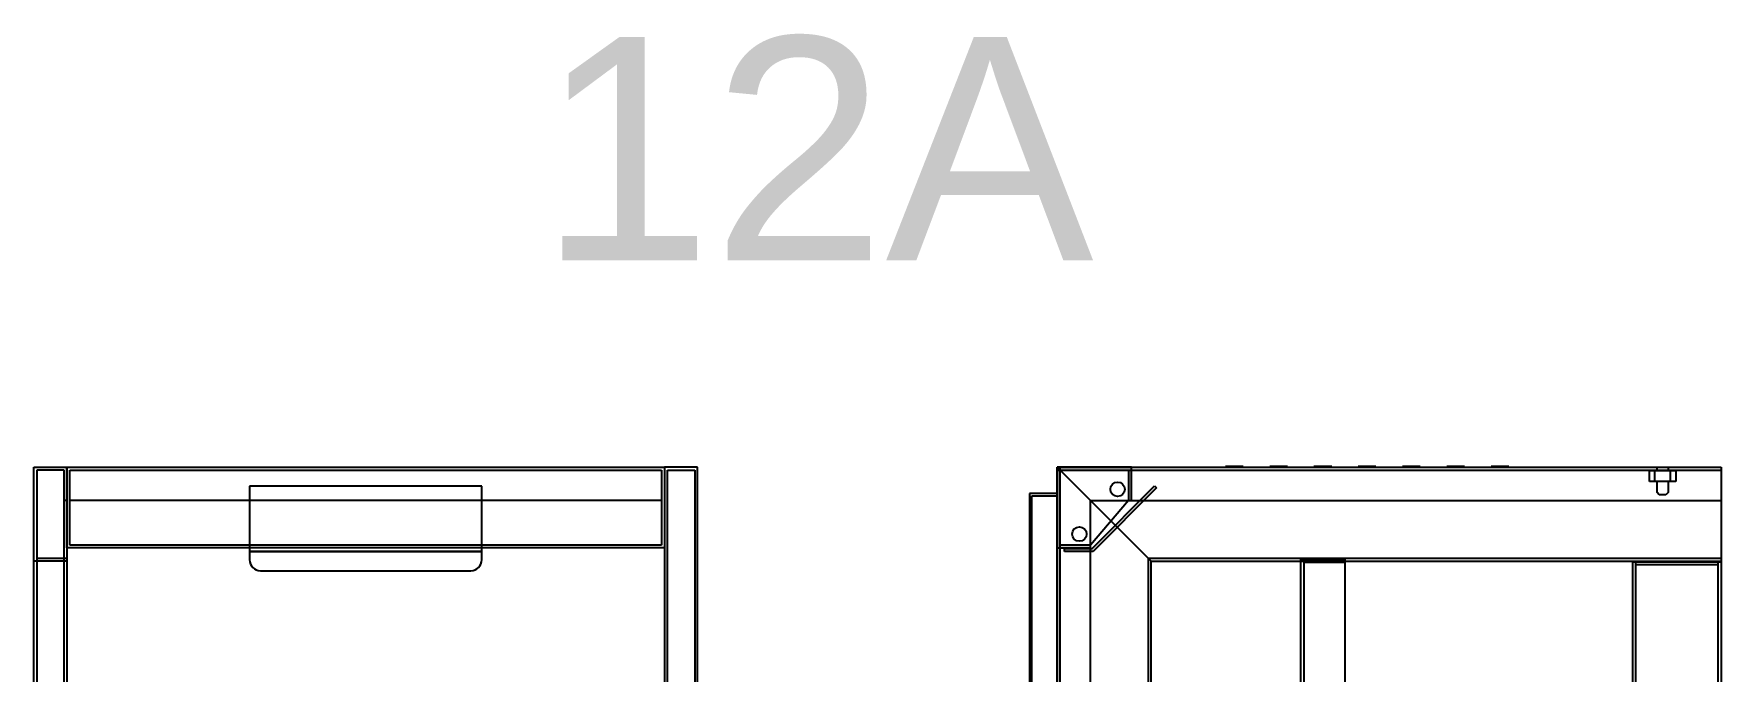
# Model space of a CAD drawing. Header units: millimetres. Extents: x 3151 to 30896, y 1337 to 7086.
# Drawn here: x 5154 to 6679, y 3352 to 3929 of the extents above; entities that cross this region are included whole.
import ezdxf

# ---------------------------------------------------------------- set-up
doc = ezdxf.new("R2010")
doc.units = ezdxf.units.MM
doc.styles.get("Standard").update_dxf_attribs({"font": 'arial.ttf'})

msp = doc.modelspace()

# ---------------------------------------------------------------- hatches: boundary and pattern name
for points in [[(6108.8, 3463.7), (6108.8, 3466.3), (6081.5, 3466.3), (6081.5, 3534), (6143.2, 3534), (6143.2, 3506.7), (6145.8, 3506.7), (6145.8, 3536.7), (6078.8, 3536.7), (6078.8, 3463.7)], [(6111.3, 3460.5), (6085.2, 3460.5), (6085.2, 3463.2), (6110.2, 3463.2), (6166.7, 3519.8), (6168.6, 3517.9)]]:
    msp.add_hatch(color=7).paths.add_polyline_path(points)

# ---------------------------------------------------------------- linework, layer by layer
at = {"color": 7}
for p, q in [((5153.8, 3451.7), (5153.8, 3536.7)), ((5153.8, 3536.7), (5183.8, 3536.7)), ((5153.8, 1336.7), (5153.8, 3536.7)), ((5153.8, 3536.7), (5183.8, 3536.7)), ((5181.2, 3534), (5156.5, 3534)), ((5156.5, 3534), (5156.5, 3454.3)), ((5181.2, 3534), (5156.5, 3534)), ((5156.5, 3534), (5156.5, 1339.3)), ((5181.2, 3506.7), (5181.2, 3534)), ((5181.2, 1339.3), (5181.2, 3534)), ((5183.8, 3536.7), (5183.8, 3506.7)), ((5183.8, 3536.7), (5183.8, 1336.7)), ((5183.8, 3463.7), (5183.8, 3536.7)), ((5183.8, 3536.7), (5723.8, 3536.7)), ((5186.5, 3534), (5721.2, 3534)), ((5186.5, 3466.3), (5186.5, 3534)), ((5721.2, 3534), (5721.2, 3466.3)), ((5753.8, 3536.7), (5723.8, 3536.7)), ((5723.8, 3536.7), (5723.8, 1336.7)), ((5723.8, 3536.7), (5723.8, 3463.7)), ((5726.5, 3534), (5751.2, 3534)), ((5726.5, 1339.3), (5726.5, 3534)), ((5751.2, 3534), (5751.2, 1339.3)), ((5753.8, 1336.7), (5753.8, 3536.7)), ((6078.8, 3536.7), (6163.8, 3451.7)), ((6078.8, 1336.7), (6078.8, 3536.7)), ((6078.8, 3536.7), (6678.8, 3536.7)), ((6145.8, 3536.7), (6078.8, 3536.7)), ((6078.8, 3536.7), (6078.8, 3463.7)), ((6078.8, 3534), (6678.8, 3534)), ((6081.5, 1336.7), (6081.5, 3536.7)), ((6081.5, 3466.3), (6081.5, 3534)), ((6081.5, 3534), (6143.2, 3534)), ((6143.2, 3534), (6143.2, 3506.7)), ((6145.8, 3506.7), (6145.8, 3536.7)), ((6246.8, 3537.2), (6230.8, 3537.2)), ((6286.8, 3537.2), (6270.8, 3537.2)), ((6326.8, 3537.2), (6310.8, 3537.2)), ((6366.8, 3537.2), (6350.8, 3537.2)), ((6406.8, 3537.2), (6390.8, 3537.2)), ((6446.8, 3537.2), (6430.8, 3537.2)), ((6486.8, 3537.2), (6470.8, 3537.2)), ((6608.8, 3536.7), (6678.8, 3536.7)), ((6613.9, 3533.7), (6637.8, 3533.7)), ((6613.9, 3523.7), (6613.9, 3533.7)), ((6637.8, 3523.7), (6613.9, 3523.7)), ((6618.8, 3523.7), (6618.8, 3533.7)), ((6618.8, 3533.7), (6632.8, 3533.7)), ((6632.8, 3523.7), (6618.8, 3523.7)), ((6620.8, 3533.7), (6620.8, 3536.7)), ((6620.8, 3513.8), (6620.8, 3523.7)), ((6630.8, 3536.7), (6630.8, 3533.7)), ((6630.8, 3523.7), (6630.8, 3513.8)), ((6632.8, 3533.7), (6632.8, 3523.7)), ((6637.8, 3533.7), (6637.8, 3523.7)), ((6678.8, 3536.7), (6678.8, 1336.7)), ((5558.8, 3519.5), (5348.8, 3519.5)), ((5348.8, 3519.5), (5348.8, 3460.5)), ((5558.8, 3460.5), (5558.8, 3519.5)), ((6078.8, 3512.8), (6053.8, 3512.8)), ((6053.8, 3512.8), (6053.8, 1399.8)), ((6055.8, 1401.8), (6055.8, 3510.8)), ((6055.8, 3510.8), (6078.8, 3510.8)), ((6078.8, 3510.8), (6078.8, 3512.8)), ((6078.8, 3510.8), (6078.8, 1401.8)), ((6110.2, 3463.2), (6166.7, 3519.8)), ((6168.6, 3517.9), (6111.3, 3460.5)), ((6166.7, 3519.8), (6168.6, 3517.9)), ((6622.8, 3511.8), (6620.8, 3513.8)), ((6628.8, 3511.8), (6622.8, 3511.8)), ((6630.8, 3513.8), (6628.8, 3511.8)), ((5183.8, 3506.7), (5181.2, 3506.7)), ((5721.2, 3506.7), (5186.5, 3506.7)), ((6108.8, 1366.7), (6108.8, 3506.7)), ((6108.8, 3506.7), (6678.8, 3506.7)), ((6143.2, 3506.7), (6108.8, 3466.3)), ((6143.2, 3506.7), (6145.8, 3506.7)), ((5723.8, 3463.7), (5183.8, 3463.7)), ((5721.2, 3466.3), (5186.5, 3466.3)), ((6078.8, 3463.7), (6108.8, 3463.7)), ((6108.8, 3466.3), (6081.5, 3466.3)), ((6085.2, 3460.5), (6085.2, 3463.2)), ((6085.2, 3463.2), (6110.2, 3463.2)), ((6108.8, 3463.7), (6108.8, 3466.3)), ((5183.8, 3451.7), (5153.8, 3451.7)), ((5156.5, 3454.3), (5183.8, 3454.3)), ((5183.8, 3454.3), (5183.8, 3451.7)), ((5558.8, 3460.5), (5348.8, 3460.5)), ((5348.8, 3460.5), (5348.8, 3453)), ((5348.8, 3460.5), (5558.8, 3460.5)), ((5558.8, 3453), (5558.8, 3460.5)), ((6111.3, 3460.5), (6085.2, 3460.5)), ((6161.2, 1419), (6161.2, 3454.3)), ((6161.2, 3454.3), (6678.8, 3454.3)), ((6163.8, 1421.7), (6163.8, 3451.7)), ((6163.8, 3451.7), (6678.8, 3451.7)), ((6298.8, 2379.3), (6298.8, 3453.3)), ((6298.8, 3453.3), (6338.8, 3453.3)), ((6301.5, 3453.3), (6301.5, 2379.3)), ((6338.8, 3450.6), (6301.5, 3450.6)), ((6338.8, 3453.3), (6338.8, 2379.3)), ((6598.8, 1422.2), (6598.8, 3451.2)), ((6598.8, 3451.2), (6678.8, 3451.2)), ((6601.5, 3451.2), (6601.5, 1422.2)), ((6676.2, 3448.5), (6601.5, 3448.5)), ((6676.2, 1422.2), (6676.2, 3451.2)), ((6678.8, 3451.2), (6678.8, 1422.2)), ((6678.8, 3451.2), (6678.8, 1422.2)), ((5358.8, 3443), (5548.8, 3443))]:
    msp.add_line(p, q, dxfattribs=at)
at = {"color": 7, "linetype": 'Continuous'}
for centre in [(6133.3, 3516.7), (6133.3, 3516.7), (6098.8, 3476.2), (6098.8, 3476.2)]:
    msp.add_circle(centre, 6.5, dxfattribs=at)
at = {"color": 7}
for centre, start, end in [((5358.8, 3453), 180, 270), ((5548.8, 3453), 270, 0)]:
    msp.add_arc(centre, 10, start, end, dxfattribs=at)

# ---------------------------------------------------------------- texts
msp.add_text('12A', height=201.81, dxfattribs=at).set_placement((5610.1, 3723.7))

doc.saveas('drawing.dxf')
